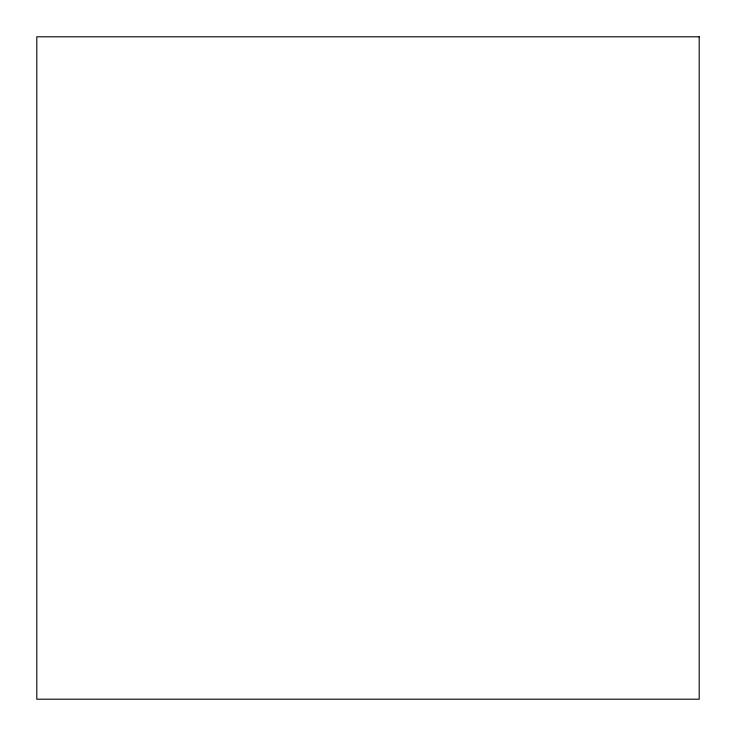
<?xml version="1.0" encoding="UTF-8"?>
<svg xmlns="http://www.w3.org/2000/svg" width="736" height="736" viewBox="0 0 736 736"><rect width="100%" height="100%" fill="white"/><g stroke="black" fill="none" stroke-linecap="round" stroke-linejoin="round"><path stroke-width="1.1" d="M699.2 36.8L36.8 36.8L36.8 699.2L699.2 699.2L699.2 36.8"/></g></svg>
